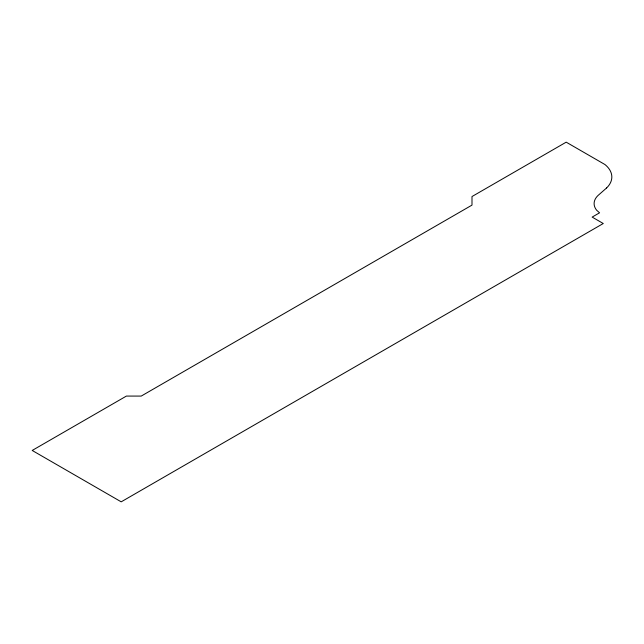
<?xml version="1.0" encoding="UTF-8"?>
<svg xmlns="http://www.w3.org/2000/svg" width="644" height="644" viewBox="0 0 644 644"><rect width="100%" height="100%" fill="white"/><g stroke="black" fill="none" stroke-linecap="round" stroke-linejoin="round"><path stroke-width="0.97" d="M606.616 187.943L599.258 194.407A27.201 15.706 0 0 0 596.69 210.274L599.572 212.81L592.15 217.092L603.275 223.516L121.201 501.837L32.2 450.454L126.393 396.076L141.229 396.076L471.996 205.106L471.996 196.541L566.197 142.163L604.933 164.526A37.183 21.469 0 0 1 606.616 187.943"/></g></svg>
